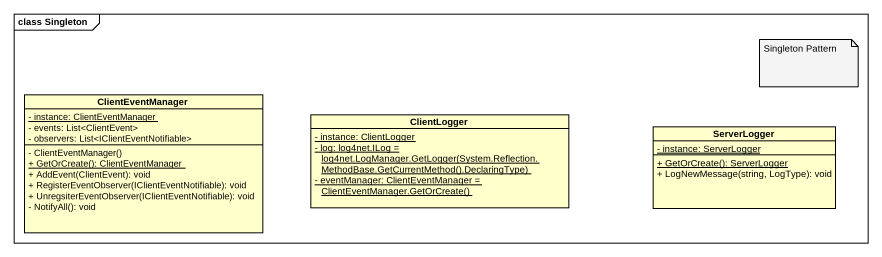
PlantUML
@startuml
mainframe class Singleton
hide circle
hide empty members
skinparam classAttributeIconSize 0
class ClientEventManager {
  {static} - instance: ClientEventManager
  - events: List<ClientEvent>
  - observers: List<IClientEventNotifiable>
  - ClientEventManager()
  {static} + GetOrCreate(): ClientEventManager
  + AddEvent(ClientEvent): void
  + RegisterEventObserver(IClientEventNotifiable): void
  + UnregsiterEventObserver(IClientEventNotifiable): void
  - NotifyAll(): void
}
class ClientLogger {
  {static} - instance: ClientLogger
  {static} {field} - log: log4net.ILog = log4net.LogManager.GetLogger(System.Reflection.MethodBase.GetCurrentMethod().DeclaringType)
  {static} {field} - eventManager: ClientEventManager = ClientEventManager.GetOrCreate()
}
class ServerLogger {
  {static} - instance: ServerLogger
  {static} + GetOrCreate(): ServerLogger
  + LogNewMessage(string, LogType): void
}
note as N1
  Singleton Pattern
end note
@enduml
